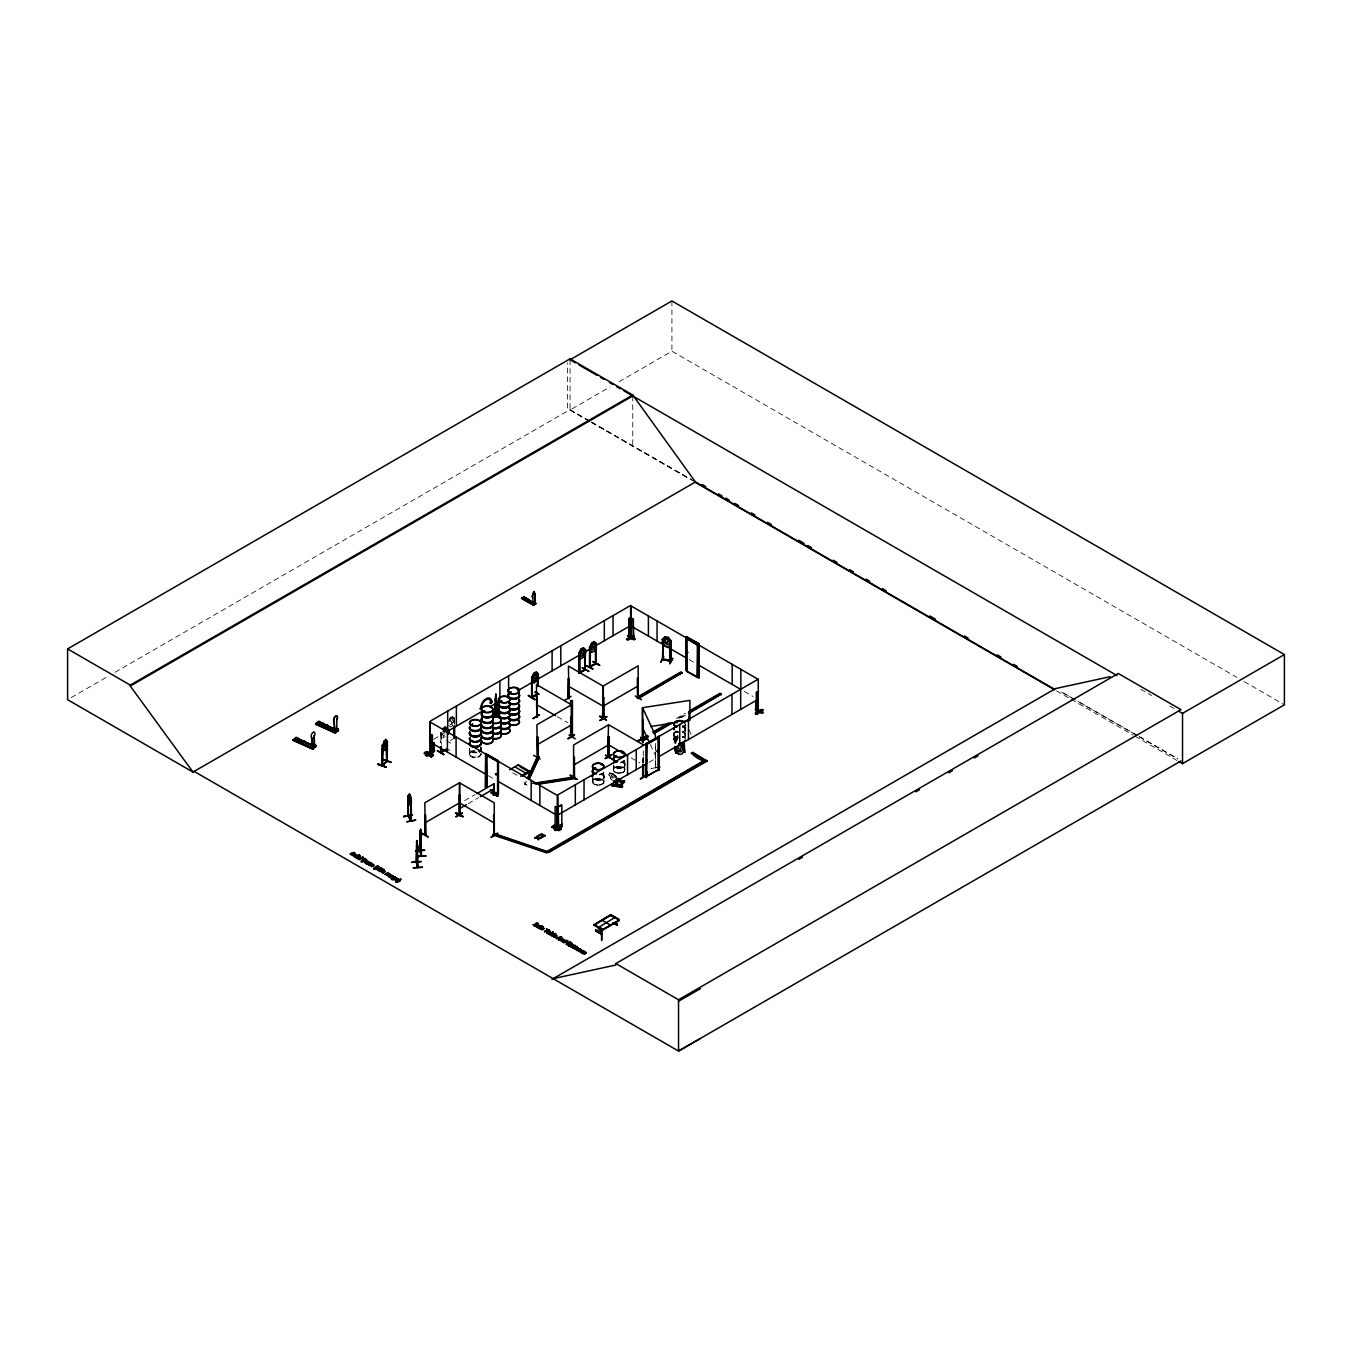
<?xml version="1.0" encoding="UTF-8"?>
<svg xmlns="http://www.w3.org/2000/svg" width="1352" height="1352" viewBox="0 0 1352 1352"><rect width="100%" height="100%" fill="white"/><g stroke="black" fill="none" stroke-linecap="round" stroke-linejoin="round"><path stroke-width="0.75" stroke-dasharray="5 3.75" d="M685.329 731.77L685.329 729.455L685.329 734.068M445.247 736.57L443.017 737.871L444.521 733.359M469.381 754.044L471.121 751.611L475.262 750.613A5.729 3.295 0 0 0 469.533 753.841A5.729 3.295 0 0 0 475.262 757.154A5.729 3.295 0 0 0 480.974 753.841L480.991 754.163M481.143 754.095C479.774 758.776 470.75 758.793 469.381 754.095M603.752 778.025L604.057 776.876M624.793 768.849C625.604 774.78 612.642 774.78 613.436 768.849M673.82 734.204L674.006 733.359L674.006 735.725M673.904 738.648L675.442 742.011M685.16 730.181L685.16 727.798M685.16 735.725L685.16 733.342M675.814 738.716L675.662 744.242M449.354 721.36L450.402 717.625L452.582 716.256L454.745 718.182M674.952 743.279L674.665 739.493L677.453 735.572L676.49 742.265M524.779 784.092C529.071 785.884 521.23 784.109 526.486 780.442M524.779 784.735L526.486 781.067M614.67 778.025L609.786 773.851L613.014 778.177M616.309 777.67L612.405 773.53L616.664 777.163M448.222 721.985L450.317 717.49L452.548 725.737L454.593 721.343M674.766 739.544L677.504 735.657M673.904 738.631L678.079 736.215A5.746 3.312 0 0 0 675.51 741.673M685.244 724.909L682.507 726.97M618.32 780.324L613.301 773.631L609.549 772.922M612.912 774.561L609.668 772.972L608.738 774.679L610.834 778.87L613.808 781.304M616.106 776.2L613.25 773.699M614.062 768.004L619.115 766.314L624.185 768.004M623.238 772.212L624.168 771.519M451.822 717.185L450.419 720.734L451.112 722.965L452.548 720.886L451.754 717.152M453.748 722.458L454.34 718.098L454.559 724.25M440.684 742.67L441.276 732.277M452.548 725.754L450.351 726.953L448.289 725.111M444.892 734.795L443.49 735.623L442.053 734.558L442.053 732.159M450.317 740.541L453.68 738.581M642.724 762.477L642.944 756.528L642.944 762.342M643.315 757.002L643.552 762.68M71.25 697.581L107.771 676.507M115.072 672.282L570.054 409.605L589.759 420.979M570.054 359.767L570.054 410.028L610.073 386.909M619.165 381.67L671.927 351.199L1236.86 677.369M433.738 739.223L444.2 733.19M464.649 800.671L475.093 794.638M468.13 803.679L478.574 797.646M676.338 718.52L685.447 713.264M678.163 718.098L685.447 713.89M679.431 718.199L686.715 713.991M681.256 717.777L686.715 714.633M648.943 762.376L656.193 758.185M655.399 743.397L655.348 767.716L655.483 747.064L655.771 766.821M660.046 766.652L651.123 768.409L660.165 767.26M660.063 767.023L651.157 768.426M682.507 736.553L684.636 737.803M453.748 718.436L452.514 716.205L453.596 721.258L450.774 724.807L449.354 723.742M440.684 732.615L440.853 735.944L443.084 737.905M440.853 732.75L440.921 742.789M446.346 740.71L451.281 743.532M445.67 747.977L450.605 750.799M589.692 421.351L567.434 408.574L567.434 362.894M591.517 422.382L693.61 480.94M1137.64 735.623L1077.476 701.113L1137.37 735.775M1139.466 736.671L1177.744 758.624M1244.178 681.594L1284.4 704.814M1140.733 689.25L1151.634 695.553M1169.801 706.031L1175.26 709.175M1139.195 736.823L1177.355 758.861M591.551 422.01L693.644 480.957M570.054 410.028L589.759 421.401M591.551 422.432L689.368 478.912M1056.487 690.872L1069.28 698.24M1071.105 699.305L1133.213 735.15M1135.038 736.215L1177.051 760.466M689.267 659.658L694.624 662.75M744.327 691.447L753.03 696.466M535.324 691.852L541.493 695.452M535.054 692.004L541.594 695.773M631.13 757.864L639.834 762.883M557.362 716.712L567.806 722.728M512.746 772.786L519.067 776.42M488.275 775.693L495.423 779.817M612.202 773.716L616.512 777.485M611.341 777.941L608.789 774.611L610.901 778.837M689.199 729.894L691.244 734.761M650.312 744.479L655.399 755.464M526.519 784.363L526.976 785.377M624.692 763.542L624.844 769.846A5.763 3.329 0 0 1 616.242 772.736A5.763 3.329 0 0 1 616.242 766.973A5.763 3.329 0 0 1 624.877 769.846M603.752 775.642L604.057 776.775M469.364 749.109L469.685 750.242M675.831 738.615L676.101 742.383M685.329 724.08L685.329 728.525M685.329 734.998L685.329 739.341M675.51 730.874A5.746 3.312 0 0 0 678.096 731.736A5.763 3.329 0 0 0 673.82 734.998L673.837 739.645M671.927 300.955L671.927 351.199M643.315 750.816L643.315 762.883M632.753 395.967L632.753 446.211M624.877 761.97L624.861 764.269M613.369 766.652L613.385 769.846M613.352 765.198L613.352 769.829M603.938 774.054L603.922 776.369M603.938 777.299L603.905 781.946A5.763 3.329 0 0 1 595.303 784.836C583.472 770.217 620.889 784.447 595.269 784.853A5.763 3.329 0 0 1 595.303 779.073A5.763 3.329 0 0 1 603.938 781.946M592.413 777.299L592.446 781.946M469.499 749.515L469.516 754.163M454.34 718.098L454.34 724.114M454.069 718.351L453.985 722.593M441.276 734.288L441.512 744.462M480.822 753.317A5.763 3.329 0 0 1 476.259 757.441A5.763 3.329 0 0 1 469.516 754.467A5.763 3.329 0 0 1 475.262 750.85M476.749 752.726A5.763 3.329 0 0 1 469.702 748.653A5.746 3.312 0 0 0 469.702 749.447M476.766 752.456A5.83 3.363 0 0 1 469.617 748.315M476.766 752.168A5.83 3.363 0 0 1 470.192 750.597M469.617 749.785A5.83 3.363 0 0 1 469.414 748.907M475.262 751.898A5.746 3.312 0 0 1 470.276 750.242M682.456 732.125A5.763 3.329 0 0 1 682.456 737.888M678.096 738.209A5.763 3.329 0 0 1 673.82 734.998M682.49 737.601A5.83 3.363 0 0 0 682.49 731.77A5.83 3.363 0 0 0 682.49 725.939M678.062 737.938A5.83 3.363 0 0 1 673.735 734.677A5.83 3.363 0 0 1 678.062 731.432M675.51 742.011A5.746 3.312 0 0 1 678.096 736.451M682.456 736.789A5.746 3.312 0 0 1 684.551 738.006M682.456 736.468A5.746 3.312 0 0 1 684.551 737.668M682.456 731.195A5.763 3.329 0 0 1 682.456 736.958M678.096 737.279A5.763 3.329 0 0 1 673.82 734.068L673.82 731.77L673.837 734.068A5.763 3.329 0 0 1 678.096 730.857M682.49 731.483A5.83 3.363 0 0 1 682.49 737.313M678.062 737.651A5.83 3.363 0 0 1 673.735 734.389A5.83 3.363 0 0 1 678.062 731.145M682.456 725.652A5.746 3.312 0 0 1 682.456 731.398M682.456 726.582A5.763 3.329 0 0 1 682.456 732.345M678.096 732.666A5.763 3.329 0 0 1 675.51 731.804M682.49 726.21A5.83 3.363 0 0 1 682.49 732.057M678.062 732.395A5.83 3.363 0 0 1 675.442 731.517M678.062 732.108A5.83 3.363 0 0 1 675.442 731.229M685.143 724.74A5.763 3.329 0 0 1 682.456 726.751M685.109 725.196A5.729 3.312 0 0 1 682.439 727.207M622.005 762.325A5.763 3.329 0 0 1 622.63 767.835A5.763 3.329 0 0 1 613.554 766.06M613.47 765.756A5.83 3.363 0 0 0 622.664 767.564A5.83 3.363 0 0 0 622.038 761.97A5.83 3.363 0 0 0 624.168 760.737M622.038 761.683A5.83 3.363 0 0 1 622.664 767.277A5.83 3.363 0 0 1 613.47 765.469M622.005 761.396A5.763 3.329 0 0 1 623.188 766.635A5.763 3.329 0 0 1 614.129 765.942M624.675 760.517A5.763 3.329 0 0 1 620.602 762.866M624.1 760.399A5.763 3.329 0 0 1 622.005 761.615M624.759 760.213A5.83 3.363 0 0 1 620.636 762.596M595.303 778.752A5.729 3.312 0 0 1 603.888 781.321A5.729 3.312 0 0 1 596.215 784.735A5.729 3.312 0 0 1 594.12 779.276A5.83 3.363 0 0 0 602.806 779.022A5.83 3.363 0 0 0 601.099 774.054M599.663 774.088A5.763 3.329 0 0 1 602.738 779.327A5.763 3.329 0 0 1 593.19 778.955M601.099 773.767A5.83 3.363 0 0 1 602.806 778.735A5.83 3.363 0 0 1 594.052 779.073M603.736 772.617A5.763 3.329 0 0 1 598.175 775.068M601.048 773.479A5.763 3.329 0 0 1 603.161 778.025A5.763 3.329 0 0 1 595.303 779.242M603.82 772.009A5.83 3.363 0 0 1 598.175 774.51M603.82 772.296A5.83 3.363 0 0 1 598.175 774.797M677.673 739.054L674.902 742.958L677.724 739.155M1075.651 700.066L1061.066 691.7L1075.584 700.099M616.225 772.55A5.763 3.329 0 0 0 624.877 769.66A5.763 3.329 0 0 0 616.225 766.77A5.763 3.329 0 0 0 616.225 772.55"/><path stroke-width="1.5" d="M416.23 862.322L416.72 842.043L416.382 862.728M416.771 861.968L417.548 866.75M417.176 841.721L417.413 847.653L417.024 840.623L417.852 867.46L417.92 866.615M421.418 855.613L420.32 850.188M392.384 878.513C393.432 875.809 398.874 879.172 394.7 876.856C390.018 876.671 395.308 880.913 392.452 878.242M302.578 742.704L302.341 741.352L303.338 742.586M326.305 726.075L324.902 725.449M314.002 745.138L313.191 745.425L314.543 745.391L314.222 735.623L314.34 745.881L313.309 744.732M337.07 729.117L334.671 730.959L334.13 721.495A3.076 1.538 -65.8 0 1 334.13 717.946A3.076 1.538 -65.8 0 1 336.8 715.968A3.076 1.538 -65.8 0 1 336.8 719.517L336.851 729.793M533.888 602.519L534.75 603.093L534.784 596.283A2.045 1.183 -60 0 0 534.581 593.866L533.939 591.5L533.127 594.711A2.045 1.183 -60 0 0 532.823 597.516L533.127 603.803L534.8 602.975L534.868 596.333A2.045 1.183 -60 0 0 534.479 593.815L534.462 591.804M356.134 855.495L353.632 855.985L356.708 855.106M537.623 694.472L531.877 697.835L532.249 677.217M537.91 674.175L537.69 686.393M585.027 649.974L584.791 670.271L585.416 649.771L584.588 649.991L584.858 670.22L585.568 649.737L583.303 647.777L584.402 650.43M357.688 858.605C359.091 861.156 357.148 854.87 361.373 858.013L362.928 857.202L361.373 858.013M562.55 941.364C564.359 944.947 561.452 938.93 566.049 941.11M420.861 830.365L420.861 835.722M374.284 869.437L374.707 868.254A4.107 2.366 0 0 1 375.569 867.545L376.802 867.038A4.343 2.501 0 0 1 378.07 866.835C379.253 863.117 370.701 871.127 374.707 867.832A4.107 2.366 0 0 1 375.569 867.122L378.83 866.801M395.95 881.943L399.617 881.436L400.513 878.884L399.617 881.014L395.967 881.927L400.445 879.324M497.57 794.215L497.57 761.379L486.517 754.991L486.602 787.878L485.52 787.591L485.672 753.503L498.432 760.872L498.432 794.706L490.218 789.889M420.725 829.367L421.334 837.48M313.123 748.214L311.112 746.27L310.892 747.74L314.239 745.172M335.566 729.117L336.462 729.438L335.735 728.694M336.023 728.829L336.445 729.083M417.869 867.392L416.636 862.238M419.864 850.966L421.131 856.137L420.996 830.939M314.408 745.831L313.63 744.952M409.402 797.443L409.656 795.297M387.297 761.21L381.957 764.809L382.819 764.657M386.976 745.087L386.79 761.717L385.624 739.375L386.858 741.623M444.25 732.159L445.281 727.055L447.444 728.981L447.428 752.101M386.993 875.065L389.596 875.606L387.094 875.234M546.749 932.914C547.915 931.089 550.687 933.032 547.408 932.694M575.09 948.749C573.197 950.067 580.025 948.479 577.034 947.634M398.688 879.679C397.099 876.823 391.641 879.392 398.671 879.527C393.584 878.242 397.488 882.569 396.068 879.037M540.225 928.892C541.679 925.63 546.529 930.497 541.29 927.979C540.208 930.446 543.724 929.145 540.851 929.044M553.221 936.159C559.576 934.621 552.698 936.125 555.114 936.767C551.886 938.254 555.013 932.086 556.855 936.091M582.712 952.771C582.12 955.07 590.283 951.453 582.83 952.991M443.135 731.533L444.521 728.001L445.247 731.702M407.966 815.915L411.008 820.951C412.698 796.007 407.442 790.988 410.416 795.956L410.433 805.471L408.389 798.931M408 795.872L408.304 816.49L408.355 795.72L409.386 794.199L409.284 803.781M410.923 820.934L411.177 800.08M535.493 672.958L534.091 676.49L534.784 678.721L536.22 676.659L535.426 672.924M581.918 649.163L581.208 653.675L582.627 654.098C583.658 653.185 583.844 647.861 581.833 649.112M592.7 642.927L592.007 647.456L593.41 647.878C594.441 646.949 594.643 641.642 592.632 642.893M378.205 764.133L385.928 767.057L378.222 763.812M472.98 725.078L471.341 724.959L472.44 724.317M471.933 725.111L472.203 724.216M471.983 725.196L472.355 724.266M483.864 711.304L483.83 710.713M484.743 711.118L483.56 711.541M491.063 707.637L490.185 707.35M492.855 721.917L492.956 722.323M486.483 758.54L486.517 757.204M501.457 700.911L500.291 701.434L501.998 701.232M486.635 770.758L486.483 771.806M486.635 784.194L486.635 782.96M507.845 697.784L507.693 697.581M516.768 688.996L517.529 689.047M594.356 768.663L595.708 767.987M595.657 768.494L594.846 768.139M601.082 764.759L601.995 764.826M616.698 756.681L615.785 756.596M616.208 756.63L616.647 755.886L615.464 756.157M622.968 752.506L622.14 752.81M593.849 925.072L610.648 914.696L619.098 919.512L619.182 920.458L602.4 929.855L593.883 924.65M601.995 929.145L601.674 940.536L601.353 929.145M647.033 746.507L647.084 747.538L647.219 746.524M647.033 760.973L647.101 759.723L647.169 760.956M647.084 772.026L647.219 772.702M647.033 773.209L647.084 772.262M675.628 726.108L677.386 726.244M677.065 725.787L675.73 726.159M697.987 647.861L698.021 646.526L698.021 647.76M683.284 722.12L682.642 722.12M698.021 660.046L698.021 661.28M698.054 660.131L698.021 661.043M697.869 673.043L697.987 673.583M351.993 852.706L352.602 854.751L350.016 853.67L352.923 854.684L352.652 852.858M368.335 862.339C369.045 858.25 354.41 866.193 364.922 858.52C369.113 860.075 363.198 861.832 366.645 859.821M534.513 602.181C534.564 605.105 533.094 602.13 535.713 602.857L535.155 604.26L523.325 597.466L535.595 604.023M365.31 862.627L366.324 861.325L368.369 862.187M385.252 871.499C380.081 873.274 388.582 869.573 381.923 871.195C383.816 875.809 380.858 869.911 385.202 871.668M398.688 879.256L397.86 880.49L396.068 879.459M543.927 928.199L543.082 929.432L541.29 927.979M556.855 935.668L556.027 936.902L554.236 935.854M313.613 745.273L314.746 744.8M497.046 704.105L496.404 705.558L495.288 698.832L496.404 705.558L496.032 695.317M373.743 869.116L376.802 866.632A4.343 2.501 0 0 1 378.07 866.412L378.813 866.395M395.95 881.521L398.891 881.369L401.037 879.189M533.972 673.262L533.009 679.515L534.446 680.58L535.865 679.752L537.285 677.031L536.186 671.978L534.006 673.33L531.86 677.741L532.434 697.497M534.953 604.006L534.344 602.755M417.126 840.606L416.315 842.161M417.548 851.963L417.041 850.121M421.03 840.606L420.624 838.764M437.406 750.867L443.693 754.838M421.57 833.255L428.094 837.074M533.584 755.329L540.158 759.063M570.29 775.22L576.915 779.327L570.341 775.152M576.848 779.293L570.341 775.575M528.378 695.841L534.97 699.643L528.395 695.519M534.919 699.609L528.446 695.452M353.024 855.715L354.697 854.599L356.607 855.157M580.109 949.172C584.554 950.439 575.361 953.363 581.597 949.78M642.639 739.426L643.248 740.659L643.197 730.215M642.639 740.169L642.656 707.907L655.399 735.37L655.399 739.375M643.079 739.95L642.656 720.126M536.609 926.627L538.586 926.695L537.251 925.833L536 926.712L537.505 927.32L536.186 925.799L539.211 925.866L537.927 925.055L539.009 926.458M617.306 923.974L614.366 922.875L617.137 925.241L617.391 924.312M385.709 739.409L382.312 745.594L382.244 765.671L387.247 761.26L387.399 741.116M417.751 848.853L417.041 840.724M386.503 744.31L384.306 748.146L383.191 747.233L383.917 740.896M496.471 710.493L495.947 694.201L495.153 712.335M657.562 749.938L657.157 751.256M657.832 751.475C657.444 753.554 659.218 750.647 657.072 751.306M631.029 637.823L628.545 638.972L630.826 636.91M758.709 710.746L756.258 712.572M758.675 711.524C753.03 715.343 762.325 708.059 756.512 712.048M562.55 941.786C565.052 937.629 571.93 943.341 564.004 942.226M640.916 737.347L643.315 742.501M527.331 778.617L537.521 756.647L539.262 756.917L529.071 779.512M528.176 777.4L537.521 757.272L537.471 736.688L537.69 756.985L537.69 736.806M529.071 778.87L539.262 756.917M622.478 786.999L621.328 785.58L622.478 785.765L622.292 787.405L611.949 785.799L612.135 784.16L620.433 785.444L622.478 781.017L616.394 780.07M611.949 785.799L612.135 784.16M615.785 780.138L616.309 779.022M614.399 781.76L620.078 786.611L614.771 781.253M618.084 778.363L622.19 782.318L617.864 778.549M612.135 785.394L620.433 786.678L622.478 781.017M621.328 785.58L624.472 780.881L618.523 779.969M621.328 786.813L623.407 781.118M622.292 787.405L622.478 785.765M623.407 782.352L624.472 780.881M410.416 800.485L409.402 798.846M553.154 934.249C553.627 930.48 551.464 937.342 549.571 934.469M293.029 740.203L312.768 749.076L292.962 740.237L296.02 737.415C302.645 738.243 289.582 743.448 298.031 738.31M313.444 748.4L293.181 739.51L311.518 747.859M295.632 738.26L296.02 737.415M337.324 728.694L333.471 731.618C332.727 728.542 337.104 731.28 335.313 732.987L315.54 724.114L318.599 721.292C325.207 722.137 312.16 727.325 320.593 722.188M336.09 729.421L336.09 728.373L338.304 729.1L338.084 730.874L317.805 722.424L338.152 730.84L318.227 722.12M312.701 749.109L313.123 747.166M337.594 731.263L317.99 722.137M537.859 927.117L539.837 925.883L537.893 925.038M550.585 932.086L548.405 933.945L546.749 932.255L549.96 932.069L548.675 931.258L549.875 932.576L547.425 932.964L549.318 932.491M301.699 742.028L303.118 741.572M324.345 726.227L325.916 726.463L325.916 725.314M496.759 702.415L495.947 694.32L495.457 712.301M534.074 673.364L531.657 677.555L532.519 677.115M589.945 667.33L589.793 647.236L591.889 642.825L594.17 641.575M589.573 647.101L591.956 642.859L590.925 649.061L592.362 650.126L595.201 646.594L594.103 641.541L596.35 643.518L596.198 663.731L589.506 667.246L589.573 647.101L590.435 646.678L589.894 667.313M372.882 865.787C372.696 864.452 367.659 865.618 373.389 864.925C368.386 868.356 376.752 865.297 372.56 864.131M372.476 864.722L371.175 863.455L372.544 864.384M459.139 814.715C460.593 812.603 458.717 816.135 459.748 815.594L459.663 782.69L424.849 802.784L425.221 835.232M536.913 716.628L537.15 716.476M537.065 697.091L536.778 717.354L536.474 684.551L571.288 704.645L571.271 737.533L571.761 736.248M493.767 834.133L493.108 834.978L546.411 852.74L705.693 759.773L547.307 851.219L546.411 852.74M494.342 835.198L493.345 834.978L494.342 835.198L494.257 802.868L459.443 782.774L459.443 815.476M568.127 698.477L568.415 678.282L568.229 698.578M602.434 717.608L603.077 718.656L603.229 686.174L568.415 666.08L569.006 698.731L569.006 678.62M603.229 698.392L602.4 718.351L602.333 717.506M608.501 756.292L609.177 756.866M608.417 757.002L608.738 736.772L609.33 757.188M584.402 652.83L581.563 656.362L580.126 655.298L581.208 649.146L583.388 647.811M660.858 661.973L663.832 656.565M365.26 860.835L362.471 861.089M441.343 751.813L444.943 749.971M441.293 751.594C441.445 754.5 439.366 750.073 444.707 749.836M424.883 835.046L425.728 834.116M494.207 794.773L493.345 794.925L494.24 794.418M493.362 794.959L494.325 794.351M571.93 736.451L571.693 704.713L536.879 724.807L537.538 756.748M574.448 776.437L574.228 776.437M523.748 597.229L525.117 597.635M535.105 604.276L523.494 597.178M671.031 644.346L668.209 647.017L665.235 646.459L662.311 642.724L662.345 639.479L663.359 639.496L663.122 659.81L663.376 658.813M662.311 642.724L665.302 646.324M668.226 637.4L665.235 636.893L663.832 642.234L667.685 644.87L669.578 643.332L668.226 637.4L671.167 641.152L671.065 661.297L671.15 640.983L670.186 640.78L670.169 661.077M670.254 641L670.169 661.111M660.976 662.058L663.376 656.886M662.531 658.931L671.234 660.367L662.683 659.404M669.747 663.714L672.654 658.238L669.747 663.291M536.71 925.005C531.285 927.692 534.885 922.351 538.366 924.244M584.52 669.392L584.909 669.46M596.266 663.612L595.708 663.24M368.335 861.934L367.778 862.863M499.361 712.977L494.494 716.966L492.855 716.273L494.494 712.031L496.573 710.831L499.277 710.51L499.277 712.977L496.522 717.033L499.361 712.977L499.361 710.425L496.573 709.597M382.041 765.469L387.28 760.601M411.43 803.865L410.416 805.353M496.387 773.513L495.981 774.865L495.44 773.885M496.201 774.223L496.421 774.561M687.391 652.746L687.357 651.698M687.847 652.408L686.782 652.188L686.968 650.599M684.095 742.721L682.27 745.324L684.197 742.738M528.024 600.542L527.348 599.849M483.272 711.135L484.151 710.763M483.982 711.372L484.945 711.321M511.124 692.782L510.515 692.325M594.255 768.274L595.117 767.801M593.883 924.937L610.648 914.966L618.946 919.394M594.103 925.157L602.4 930.142L619.182 920.171L602.806 929.72M595.691 930.413L601.64 934.198L595.64 931.055L595.826 930.058M617.137 925.224L612.76 922.689M296.206 737.82L315.962 746.659L315.726 745.222L313.512 744.479L311.112 747.318M315.574 724.131L335.33 732.953M338.524 730.536L335.702 732.683L315.76 723.658L318.599 721.562L338.49 730.604M315.388 747.098L295.682 738.209M628.545 638.972L630.826 637.654L634.274 639.564L635.406 638.904L631.992 637.045M430.24 754.433L430.257 721.14L630.607 605.459L630.759 638.093L631.536 637.468L628.798 638.803M758.726 710.966L756.393 712.538M643.214 739.206L642.301 739.341M643.248 739.933L641.727 738.513L647.185 735.353M366.51 860.109L364.989 859.01L363.975 860.024M357.773 858.267L361.204 857.76M657.376 751.222L657.765 752.32M382.008 765.452L382.785 745.222M595.657 930.48L600.288 929.838L601.065 933.455M601.116 928.418L600.17 930.058L601.302 928.739M559.255 940.198C567.603 933.083 551.464 939.674 558.106 938.423L559.255 940.198L561.536 937.122M410.923 802.311L410.248 803.105L408.895 799.015L409.402 794.317L408.389 795.787L408.304 816.49M556.365 938.119L559.677 938.879L561.536 937.544M559.677 938.879L560.979 936.801M558.765 939.927L559.424 939.184M578.25 948.952L577.034 948.056M433.924 742.84L433.806 751.002M606.355 720.092L599.882 715.935M557.666 827.221L562.229 824.162L557.666 826.478M557.7 827.508L562.229 824.162M575.192 948.918L577.693 949.29L575.766 949.07M424.291 753.233L431.271 756.714L424.291 753.233C426.1 748.839 437.592 755.362 431.068 756.883M558.714 830.55L560.979 828.844L558.714 830.567L551.937 826.934L558.917 830.415M539.769 925.596L537.217 927.489M578.943 948.867L576.611 949.493M493.108 834.978L494.004 834.083L548.574 852.571L706.961 761.125L692.647 752.236C689.452 757.357 722.171 769.001 691.379 752.963M352.078 852.994C358.5 854.278 351.959 850.492 352.804 853.94C346.906 855.731 354.9 853.501 356.691 855.343M326.102 726.362L324.48 726.142M498.922 712.352L494.291 715.022L495.356 712.774L498.854 712.301M368.234 862.103C359.97 859.399 369.789 868.085 364.127 860.125M662.311 639.53L665.268 636.843L662.395 639.58M441.512 752.523L440.617 752.709L446.616 749.515M425.221 834.505L425.66 834.184M425.626 834.944L425.441 814.664L425.66 834.961M603.888 717.963L603.347 698.139M682.236 672.637L638.719 697.767L637.451 697.024L680.969 671.91L682.236 672.637L638.719 698.392L637.265 697.632L638.228 698.156L638.161 665.843L603.347 685.937L603.195 718.419M573.603 777.282L573.586 745.037L608.383 724.942M607.961 757.238L609.177 756.647M608.586 757.441L607.741 757.627L608.501 724.689L643.315 744.8M384.002 750.478L385.709 748.974C389.528 735.37 385.793 756.055 382.227 748.755M383.562 759.435L391.32 762.376L383.343 759.57M590.351 666.316L589.945 666.604M589.573 667.127L590.351 667.06M618.168 780.341L617.458 782.115L613.757 781.27M622.342 781.997L617.712 778.87M432.082 755.481L429.767 754.129L430.646 752.777M557.7 826.782L557.734 827.745L561.807 825.142L561.807 805.048L557.903 807.043L561.57 804.913M363.975 859.602L365.8 859.5M553.019 933.995C546.225 936.547 556.365 931.545 549.571 934.063M462.452 816.676L455.641 813.076L463.212 816.794M352.72 853.146L354.68 853.687M367.457 862.137L366.088 861.342M383.309 871.381L384.576 872.108L382.954 871.516M397.86 880.49L398.13 879.679M397.758 880.067C398.806 878.039 394.581 879.104 397.995 879.375M543.082 929.432C542.794 926.796 541.949 927.557 542.997 928.993M556.027 936.902C555.689 934.249 554.928 935.026 555.925 936.463M585.433 953.076L584.064 952.281M510.177 692.461L511.107 692.173M677.251 726.278L675.814 726.278M682.523 722.255L683.402 722.255M594.103 924.7L602.806 929.162M299.367 738.919C295.378 740.473 295.26 745.256 301.361 739.814M321.928 722.796C315.844 728.559 322.029 720.43 323.939 723.962M323.939 723.692L321.1 725.804M303.135 740.609C297.051 746.372 303.22 738.243 305.146 741.775M327.708 725.399C319.275 730.519 332.322 725.331 325.714 724.503L322.875 726.599M305.146 741.504L302.307 743.617M311.112 746.27L312.904 747.318M313.512 744.479L313.698 747.572L314.577 746.912M336.09 728.373L336.276 731.449M315.726 745.222L315.506 746.439M338.304 729.1L335.685 732.091L335.685 731.043M355.965 855.326C350.574 855.005 359.885 855.377 353.024 855.478M389.596 875.183C384.306 875.217 393.128 875.336 388.937 873.967M390.018 875.352C389.275 869.894 382.143 877.245 387.669 872.648M382.498 765.131L382.802 744.952L382.041 745.425M758.303 711.743L758.252 679.16L557.903 794.824L558.63 827.069L557.903 826.41M365.75 861.545C365.006 864.435 368.014 863.252 370.195 863.522M554.236 935.449C553.948 937.24 555.858 938.406 553.205 936.142M583.726 952.89L584.825 954.242M551.937 826.951C554.979 822.675 555.199 829.114 560.421 829.537M537.792 674.361L537.471 686.258M590.435 646.966L590.165 666.874M392.35 877.059C393.533 875.099 384.053 877.499 393.432 875.978C389.342 879.983 394.361 875.167 391.657 876.13M562.618 940.434C563.801 938.474 554.32 940.874 563.7 939.353C559.204 943.899 566.437 936.649 559.542 939.944M509.586 769.795L518.374 764.725L529.443 771.113L529.443 772.262L522.396 776.318M520.638 776.183L529.443 771.113M408.608 816.422L407.966 815.188L408.372 815.949M410.687 820.512L408.608 815.898M433.772 750.985L433.772 751.712M432.184 735.403L430.02 734.17L432.184 735.403L432.184 755.514L430.02 754.264M633.412 639.614L633.378 619.233L631.232 617.999L633.158 619.368L633.632 639.479L631.232 638.093M432.184 755.514L429.987 753.993L426.691 755.988L425.373 755.227L430.139 752.32M425.474 755.227L430.257 752.337M426.522 755.514L433.062 751.712L426.691 755.988M629.643 637.265L626.348 639.192L627.683 639.952C633.226 639.293 633.801 633.851 634.054 636.099M630.793 637.417L633.632 638.955M557.261 807.634L557.176 827.711M758.252 691.599L758.151 711.659M557.328 827.813L554.861 825.616L556.956 826.9M554.861 825.616L554.861 826.342M557.48 807.499L555.114 806.4L555.114 826.495L557.43 827.542M554.438 829.317L560.979 825.599L554.438 829.739L555.757 830.5C570.595 822.388 555.621 826.241 554.607 829.722M756.309 709.58L756.275 710.645L756.089 701.975M761.801 709.428L763.12 710.611L756.647 714.346C750.58 711.777 774.307 705.389 755.582 713.687M755.43 713.281L761.97 709.547L755.43 713.704M573.045 946.603C572.099 951.504 582.543 942.648 573.62 948.496M446.295 732.074L445.264 727.19L443.118 728.407M445.247 727.173L447.275 729.032M532.958 718.673L539.482 714.853M564.899 700.201L571.102 696.314M536.609 716.121L537.15 717.202M571.119 737.127L570.696 716.526L571.034 737.398M602.637 698.054L603.922 697.801M637.35 678.265L637.502 698.528L637.924 697.277M459.308 795.382L459.443 794.993M635.187 695.959L641.49 699.812M568.955 734.964L575.259 738.817M603.989 717.337L603.195 717.692M567.992 738.547L574.482 734.744M568.043 738.885L574.532 734.812M606.761 716.83L599.933 720.481L606.794 716.898M493.362 794.604L494.021 784.532L494.088 794.537M606.44 720.092L599.511 716.543M491.249 792.509L497.84 796.26L491.266 792.525M456.925 812.941L463.128 816.49M455.928 816.912L462.452 813.093M460.102 814.935L459.308 815.476L459.207 795.128M574.397 757.035L574.532 778.634L539.38 784.075M608.383 737.144L608.028 757.712L607.808 737.482L608.738 736.772M609.093 757.34L609.33 737.11M605.645 755.193L611.848 758.726M605.223 758.692L611.746 754.872M493.362 834.421L494.088 835.35L493.649 814.749L494.021 835.316M491.3 837.327L497.806 833.609M491.029 837.158L497.502 833.035M643.298 776.42L643.383 776.42M643.552 764.624L643.383 777.147L643.315 764.759M646.763 774.78L640.307 778.617M628.748 618.743L630.843 617.796L628.748 618.743L628.764 639.107M628.731 635.17L627.615 635.862L634.274 639.564M630.607 637.045L628.764 638.364M431.474 752.743L433.924 751.323M431.71 752.861L434.161 751.442L434.161 742.975M756.393 692.444L758.489 691.497L756.393 692.444L756.512 712.774M756.393 708.904L755.548 709.344M558.258 826.866L562.229 824.889M762.055 713.062L763.035 712.572L757.965 709.817M758.472 711.338L761.92 713.248L763.052 712.588M695.435 481.988L192.981 772.077L67.6 699.694L67.6 648.926L570.054 358.838L632.753 395.021L695.435 481.988L1054.425 689.25M570.054 358.838L570.054 359.767L671.927 300.955L1284.4 654.554L1284.4 704.814L1182.527 763.626L1178.876 761.514M67.6 648.926L130.299 685.109L632.753 395.021M700.471 1038.471L678.535 1051.045L194.164 771.4L192.981 772.077L130.299 686.055L632.753 395.967M523.917 596.756L521.754 598.192L533.702 605.121L535.882 603.837L524.086 597.026M525.117 597.449L522.937 598.716M524.931 600.034L527.111 598.598L525.911 597.922L523.748 599.173M525.996 600.474L528.176 599.223L529.376 599.916L527.195 601.167M533.702 604.023L532.333 603.431L533.702 604.716L535.527 603.668L534.344 602.265M533.026 603.752L534.953 602.536M537.471 674.209L538.282 686.055M386.892 761.632L386.875 741.352M382.346 765.621L382.498 745.02M595.962 662.784L595.539 664.018L595.37 643.755L596.35 643.518M481.768 711.49L447.681 731.178L447.681 711.084M490.827 706.268L499.902 701.029M517.664 690.771L578.943 655.382M584.385 652.239L589.827 649.112M595.269 645.969L630.607 625.553M534.04 682.861L531.792 680.901L533.972 682.828L536.22 681.526L538.434 677.149M579.062 656.649L581.174 658.644L583.354 657.309L585.484 652.881L585.484 649.704M493.058 711.236L496.86 709.293L493.294 711.355M493.058 711.913L496.86 709.986L493.294 712.048M538.231 693.559L535.324 691.886M582.087 667.888L588.982 671.454L582.458 667.685M592.886 661.652L599.781 665.218L593.241 661.449M532.553 696.871L531.573 696.922L537.386 693.813M537.623 693.948L531.59 697.683L531.657 677.555M578.791 672.62L585.129 669.747M579.112 672.806L584.74 669.73M585.399 669.882L579.332 673.093L579.602 652.965L578.791 673.431M592.886 669.189L585.991 665.623L592.869 668.784M686.36 636.471L686.529 671.2L697.311 677.504L697.987 644.498L686.934 638.11L687.002 670.998L686.072 670.457L686.072 636.64L699.119 643.839L698.832 677.825L698.68 644.093L686.241 636.927M686.072 636.64L699.119 643.839M603.347 706.031L638.161 685.937M536.879 744.918L571.693 724.807M355.187 856.881L359.209 855.055L355.61 857.557M355.187 857.303L359.209 855.055M356.269 857.506L360.207 855.765L356.691 858.182M356.269 857.928L360.207 855.765M639.259 696.618L680.969 672.535L682.236 673.262M359.531 858.655C361.998 854.903 356.607 860.21 359.159 858.875M361.018 858.216L358.314 858.554L361.018 857.793M362.928 857.202L358.888 859.027M359.328 859.703L362.928 857.607M485.52 787.591L485.841 753.791M424.849 822.895L459.663 802.784M476.833 793.624L494.24 783.585L494.24 794.739M361.474 860.937L364.922 858.52M362.319 860.548C367 861.579 360.545 860.548 363.603 859.821L364.381 861.41L361.474 860.514M459.427 808.699L466.389 804.677M480.315 796.649L494.24 788.605M369.316 862.052L367.169 864.215M366.73 863.962L369.755 862.306M369.755 862.728L370.228 863.539M369.907 865.381L371.715 864.317L368.437 864.536L371.462 863.303L371.901 864.57L369.907 865.804M368.437 864.959L371.462 863.303M371.377 866.649L373.997 865.077L372.476 864.317M377.985 868.356C383.562 867.071 370.701 871.229 378.306 867.24M375.721 869.167L378.746 867.494M379.185 868.288L378.357 868.136M380.875 867.714C378.56 870.705 384.695 865.246 377.867 870.401C376.143 869.201 381.737 866.97 381.213 869.758C384.813 868.423 374.183 872.192 380.858 869.133M377.445 870.147L381.382 868.001M381.146 868.88L383.461 869.488L381.467 869.133M378.56 870.806L381.213 869.758M380.03 871.229L384.069 869.404M380.03 871.651L384.069 869.826M381.602 871.972L383.748 872.648M573.586 765.131L608.383 745.037M385.083 874.152L387.365 873.341L390.677 874.355L388.666 876.637L390.846 875.2L388.92 874.372M385.083 874.558L388.548 874.119M389.934 874.981L387.213 874.71L388.514 876.231M389.291 876.992C391.522 872.902 396.102 878.073 390.88 877.904M396.508 878.175C393.888 881.656 388.683 878.175 393.821 878.8M394.192 878.597C396.187 873.274 392.587 882.417 391.134 878.648M393.821 879.222L391.607 878.817M396.508 877.752L392.993 878.479L395.612 877.769M652.661 732.192L669.054 722.728M689.097 711.169L720.058 693.289L721.326 694.015L688.54 713.569M641.727 739.138L647.185 735.978M654.486 731.77L665.404 725.466M689.097 711.794L720.058 693.914L721.326 694.641M395.037 879.729L397.184 880.406M395.004 879.544L397.184 880.828M648.47 736.08L642.994 739.24L641.727 738.513M653.929 732.936L672.147 722.407M688.54 712.943L721.326 694.015M643.13 739.696L648.47 736.705M653.929 733.561L672.147 723.033M646.121 743.583L659.168 736.384L659.168 770.217L658.018 770.539L658.018 737.702L646.966 744.09L646.391 777.586L646.121 743.583L647.067 744.141L657.985 737.922L646.493 743.803L646.391 777.586M557.903 814.935L647.118 763.424M659.81 756.089L758.252 699.254M534.817 837.429L537.521 837.429L534.817 837.834L537.606 837.801L538.248 839.845L538.214 837.851L540.952 838.274L538.214 837.851M534.817 837.834L537.521 837.851C536.271 833.322 538.4 840.014 540.952 838.274M539.059 834.978L541.763 834.978L539.059 835.401L541.848 835.35L542.473 836.989M541.763 835.401C538.637 831.379 549.52 838.477 542.355 835.029M545.194 835.84L542.439 835.401L545.194 835.418M659.168 770.217L658.711 736.519M691.379 753.588L692.647 752.861L706.961 761.125M546.411 852.115L493.108 834.353L494.004 833.457L548.574 851.946L706.961 760.5M533.212 924.92C536.93 927.709 533.837 920.763 538.366 923.822C535.223 920.712 537.403 929.669 533.212 924.514M537.893 925.461L539.769 926.019M536.676 926.34L538.586 926.289M540.614 926.036L540.969 927.083C545.245 924.852 533.77 929.787 540.614 926.458M540.901 926.204L543.217 926.796L541.983 926.204M542.794 927.016L541.324 926.441L542.794 926.593M538.316 928.114L540.969 927.083M540.377 928.858L542.422 929.331M540.259 928.672L542.422 929.753M546.478 928.892L549.656 930.261L548.642 931.241M546.478 929.314L549.656 930.683M544.602 931.325L548.101 929.838L549.25 930.92L548.101 930.244L544.602 931.748L547.644 929.568M544.602 931.748L547.644 929.99M548.642 931.663L550.517 932.221L547.966 933.691M549.013 933.877L553.053 932.052L551.768 933.201M549.013 934.3L553.053 932.052M551.65 935.398L555.689 933.556L552.072 936.057M551.65 935.804L555.689 933.556M559.542 940.367C561.891 936.497 566.353 941.516 561.148 941.296M564.375 942.006C565.727 939.437 561.012 943.476 565.863 941.144M595.725 924.041L608.637 916.588M563.75 942.8L567.772 940.553M566.319 943.865L569.767 941.871L571.93 943.121L568.482 945.521C562.719 941.229 571.186 948.141 568.888 944.879L567.198 943.899L570.46 943.831L567.198 943.899M566.319 944.288L569.767 942.293L571.93 943.544M569.817 942.8L568.871 943.341L569.817 942.378L571.964 944.558L569.767 941.871M568.955 945.808L571.964 944.135M569.378 946.045L572.521 945.487L570.544 946.721L572.538 944.98L571.321 944.93M570.544 946.721L573.13 945.589L571.964 944.558M570.544 946.299L573.18 945.048L571.693 944.727M573.907 945.268C573.231 945.217 577.152 946.147 574.279 946.316C572.809 948.952 570.544 947.245 573.907 945.673M575.394 945.251L571.997 947.262L573.265 947.397M614.281 923.602L617.408 925.089M573.18 948.242L576.205 946.586M576.341 950.067L578.876 949.019L577.118 947.127M578.774 948.462L577.017 947.617M575.732 948.783L577.693 948.867M578.977 951.588L580.938 950.186L577.372 950.253L579.957 948.749L581.529 950.067M577.372 950.676L580.397 949.003M578.977 951.166L580.938 949.932L580.109 949.594M583.642 951.386L584.047 951.115A2.011 1.166 0 0 0 583.422 950.709L580.498 951.521L581.968 953.143L580.481 951.892L583.523 951.216L582.695 953.582M582.813 953.363L584.858 953.836M583.726 952.467C587.258 955.475 586.548 950.388 583.625 952.045M551.971 979.338L1055.591 688.557L1110.195 676.693M615.836 963.553L1118.29 673.465L1180.989 709.665L678.535 999.753L615.836 963.553L615.836 965.024L553.137 978.662M798.778 859.399L802.446 857.286M915.862 791.799L919.529 789.686M948.8 772.786L952.45 770.674M974.403 757.999L978.071 755.886M1178.893 711.287L1182.527 713.383L1284.4 654.554M1180.989 760.956L678.535 1051.045L678.535 999.753M678.535 1001.224L700.471 988.65M486.619 755.16L497.975 761.142L486.619 755.16L487.193 787.455M697.311 644.887L686.529 638.583L697.311 644.887L697.311 677.504M686.579 652.932L687.543 652.188M497.536 773.648L497.536 775M686.529 671.2L699.119 677.673M497.401 794.097L492.584 790.616M433.434 750.799L434.583 750.681M433.434 751.526L434.583 751.205M629.238 638.871L628.984 618.878M510.025 692.258L510.887 692.123M610.242 915.388L619.098 920.07M610.242 915.659L611.51 915.659M595.928 663.511L590.232 666.299M634.46 639.378L627.615 635.44M603.989 717.861L603.077 717.929M589.844 666.604L595.539 663.511M671.014 661.263L662.463 659.624L671.167 661.027M560.776 937.646L556.365 938.525M511.107 693.069L509.941 692.765M472.524 740.693L471.594 740.473M676.085 725.669L677.42 726.108M602.62 929.534L601.725 929.534M601.64 933.573L595.488 930.244M410.433 795.905L410.416 799.083M411.329 800.756L410.332 795.922M411.329 803.899L411.43 800.739M408.219 815.729L411.312 820.901L410.704 800.35M403.589 816.49L412.445 814.867L403.606 816.456M415.537 820.022L406.8 821.796L415.672 820.241M603.702 717.777L603.702 697.683M432.86 751.932L431.846 751.374L432.91 751.644M568.803 698.173L568.972 697.936M643.079 719.636L643.163 719.822M689.03 712.538C690.534 711.456 687.712 718.351 689.114 720.464M638.195 740.558L647.236 739.02L638.212 740.541M638.296 740.727L647.118 739.121M650.633 726.548L677.504 722.39M681.645 721.748L687.847 720.785M532.722 783.416L574.228 776.961L574.532 778.634M536.845 783.399L574.076 777.637M535.257 784.092L574.532 778.008M303.101 742.451L301.902 742.265M683.385 746.22L684.433 752.439M495.001 711.862L495.576 696.229M496.032 715.293L499.682 714.921M495.947 715.428L499.665 715.191L496.049 715.715M496.792 774.358L495.525 773.986M420.624 829.367L420.404 831.058M420.894 830.939L421.435 856.103L420.32 850.932M417.312 842.313L417.548 867.494L416.315 862.272M416.619 845.237L417.024 850.188L416.737 845.253M424.613 850.34L415.402 850.898L424.613 850.053M416.703 856.053L425.931 856.053L416.771 856.695M416.703 856.475L425.863 855.748M421.03 861.427L411.887 862.137M411.87 862.424L421.03 861.697M422.331 867.342L413.12 867.832L422.297 867.139M642.403 740.051L642.352 707.738L689.909 700.37L689.909 720.464M616.073 755.802L615.43 756.681M601.589 934.198L595.911 930.886M570.831 736.62L572.42 736.806L572.42 700.657L570.628 700.657L570.628 705.457M685.092 752.405L683.368 745.307L684.18 750.14M680.343 750.901L676.355 751.12L675.73 753.064L674.716 746.912M675.054 747.74L676.473 751.797M459.764 815.56L459.883 795.027M570.628 701.282L572.42 701.282M570.628 736.181L572.42 736.181M440.921 752.844L440.921 746.811M425.086 835.232L425.086 815.138M369.366 862.948L370.668 862.863M378.357 867.714L379.608 868.001M387.72 873.544L389.021 873.865M582.425 952.433L581.123 952.011L583.642 951.808M582.425 952.856C579.062 952.518 583.135 949.408 584.267 951.808M388.514 875.809L387.669 875.386L389.596 875.606M548.253 933.117L546.816 932.61M551.396 933.421L552.596 934.046L549.858 934.418M366.848 862.897L365.378 862.322M383.714 873.054L382.447 872.665M548.608 932.897L547.425 932.542M576.966 949.696L575.766 948.648L578.031 948.665M663.173 639.716L662.429 659.675M538.13 837.48L540.952 837.868M539.059 835.401L541.848 835.773L542.473 837.395M537.521 757.272L539.262 757.543M616.529 780.881L624.472 782.115M614.366 780.983L622.478 782.25M611.949 784.582L622.292 786.171M670.186 641.051L671.048 641.152L668.209 637.468M537.335 927.066L536.828 925.934L538.924 926.086M631.232 637.367L633.632 638.752L631.046 637.553M430.24 753.402L432.606 754.72M643.18 777.113L642.944 764.286M336.8 719.517L336.952 719.585A3.076 1.538 -65.8 0 0 336.952 716.036A3.076 1.538 -65.8 0 0 334.282 718.013A3.076 1.538 -65.8 0 0 334.282 721.562L334.671 730.959M333.471 730.317L335.465 731.212M315.76 723.404L335.887 732.547L315.76 723.658M311.704 737.685L311.94 747.014L311.704 737.685A3.076 1.538 -65.8 0 1 311.704 734.119A3.076 1.538 -65.8 0 1 314.374 732.142A3.076 1.538 -65.8 0 1 314.374 735.691M293.181 739.781L313.258 748.704M430.206 753.723L432.184 754.484M430.342 754.163L430.257 733.342M432.234 755.599L431.896 754.653M433.333 755.565L426.269 751.999M554.1 825.278L560.979 828.844M560.979 829.266L553.914 825.43L560.708 829.317M522.345 598.04L521.585 598.497L533.415 605.273L533.533 604.124M762.207 713.028L755.261 709.141L761.92 713.248M315.405 747.064L295.446 738.074L315.726 746.541L313.14 748.771M611.425 754.805L605.307 758.387M539.161 714.785L533.043 718.368M605.324 755.261L611.949 759.047M643.552 776.944L642.656 776.724L642.724 764.421M536.169 716.222L536.828 717.32M640.595 779.107L646.831 775.186M437.406 750.597L443.98 754.332M462.13 813.008L456.013 816.591M455.607 813.11L462.536 816.439M421.57 832.984L428.128 836.719M633.158 639.479L631.012 638.228L630.962 605.899L758.252 679.38M755.751 713.839L756.748 714.447M555.047 825.802L556.956 827.627M555.114 826.495L557.261 827.728L557.261 795.415L429.97 721.934L429.97 742.028L486.483 774.662M570.054 359.767L575.428 362.877M579.011 364.939L596.925 375.281M600.508 377.36L604.09 379.422M609.465 382.531L613.048 384.593M616.63 386.655L620.213 388.734M623.796 390.796L1117.107 675.611M702.094 484.472L705.727 486.568M718.487 493.936L722.137 496.032M725.77 498.144L729.421 500.24M734.88 503.4L738.53 505.513M751.289 512.864L754.923 514.977M767.683 522.345L771.333 524.441M798.66 540.225L804.136 543.386M807.769 545.481L811.42 547.594M833.288 560.218L836.939 562.314M849.681 569.682L853.332 571.795M866.091 579.146L869.725 581.259M882.484 588.627L886.135 590.723M929.872 615.971L935.331 619.132M964.483 635.964L968.133 638.059M997.286 654.892L1000.936 657.004M1013.679 664.373L1017.329 666.468M694.843 482.072L1054.661 689.807M630.962 625.993L685.684 657.579M698.207 664.812L740.845 689.435L740.845 669.324M533.127 592.903L533.026 594.66A2.045 1.183 -60 0 0 532.739 597.466L532.823 597.516M596.198 646.678L594.17 651.14L591.889 652.374L589.776 650.498M585.416 652.898L583.27 657.275M592.937 661.534L599.494 665.319M568.415 686.174L603.229 706.268M534.97 692.106L538.231 693.982M608.501 744.8L627.649 755.852M536.474 704.645L555.621 715.698M499.209 712.927L499.277 712.977A5.729 3.295 0 0 0 504.245 717.963A5.729 3.295 0 0 0 509.197 713.011M519.962 766.787L529.443 772.262M514.504 766.652L525.573 773.04M485.385 753.672L498.263 760.973L498.144 794.875M486.602 755.109L497.502 761.413M499.006 781.878L557.261 815.526M459.443 802.868L494.257 822.979M614.281 922.96L617.137 924.616M541.324 926.441L541.679 927.489M540.242 926.238L542.051 927.286M568.871 942.919L570.46 943.831M573.552 945.471L575.445 946.569M541.628 927.776L542.997 928.571M554.573 935.246L555.925 936.04M558.613 937.849L559.677 938.474M359.26 855.748L360.207 856.188M380.436 867.967L381.382 868.423M382.954 871.094L384.323 871.888M396.389 878.851L397.758 879.645M365.75 861.968L367.541 862.576M631.181 638.414L631.232 617.999M562.111 826.579L555.757 830.483M370.195 863.1L369.011 863.168M614.552 781.439L620.23 786.289M614.619 781.574L620.298 786.425M594.069 641.642L596.283 643.586M583.27 647.878L585.484 649.805M538.366 674.023L536.153 672.079L538.434 673.955L538.045 685.92M606.507 716.695L600.001 720.447M681.019 742.84L684.365 746.456M684.264 746.49L680.986 742.941L682.98 749.363L681.154 751.712L679.143 751.83L676.946 749.701L676.744 746.879M675.51 750.664L678.822 754.196M675.425 750.698L675.121 746.946L675.408 750.732L678.772 754.315L681.881 754.112L684.67 750.191L684.382 746.422M537.876 924.531L536.068 923.855L536.676 925.191M600.339 929.872L601.302 933.167M640.544 737.415L642.994 742.552M642.656 728.001L649.45 742.654M672.688 658.559L669.815 663.612M550.585 932.508L549.081 931.41M541.239 833.711L541.763 834.978M537.014 836.161L537.521 837.429M542.439 835.401L542.963 837.125M538.214 838.274L538.738 839.558M541.746 833.846L542.355 835.452M537.505 836.297L538.13 837.902M495.846 694.218L496.928 710.932M354.731 853.872C350.912 849.242 354.021 861.292 356.691 854.92M420.624 829.266L421.554 835.992M421.131 840.606L420.202 833.88L420.709 838.815M417.836 846.572L417.954 850.543M593.849 924.514L593.883 925.478M540.259 929.077L541.865 927.337L543.927 928.604M683.368 746.541L683.909 749.752M676.473 753.03L676.27 750.58M638.228 698.105L637.924 677.927M684.146 742.417L684.45 746.152M684.044 742.451L684.332 746.118M682.523 742.569L682.743 745.341M683.453 741.893L683.994 749.312M682.895 741.91L683.166 745.594M1182.527 713.383L1182.527 763.626M756.63 692.579L756.63 712.673M740.676 689.3L740.676 709.394M732.176 664.322L732.176 684.433M731.973 694.32L731.973 714.431M698.832 644.008L698.832 677.825M688.455 719.45L688.455 739.544M684.112 745.256L684.112 746.49M679.752 724.469L679.752 744.58M675.73 751.847L675.73 753.064M658.88 736.215L658.88 770.048M657.072 620.974L657.072 641.068M648.402 615.971L648.402 636.065M636.251 749.6L636.251 769.694M627.548 754.619L627.548 774.73M624.303 781.253L624.303 782.487M620.433 785.444L620.433 786.678M617.222 924.193L614.552 923.433M615.228 917.247L597.821 927.861M613.031 615.616L613.031 635.71M610.884 925.343L602.181 920.323M604.327 620.636L604.327 640.73M595.962 643.417L596.164 663.714M584.03 779.749L584.03 799.843M576.966 949.273L576.763 950.321M575.766 946.332L575.817 947.228M575.327 784.768L575.327 804.862M570.628 725.737L570.628 736.806M560.81 645.749L560.81 665.86M552.106 650.785L552.106 670.879M539.854 785.36L539.854 805.471M537.859 926.695L537.657 927.726M536.828 697.226L536.913 717.371M532.502 603.33L532.333 604.31M531.184 780.374L531.184 800.468M518.374 764.725L518.374 765.874M508.605 675.899L508.605 696.01M499.902 680.935L499.902 699.018M497.519 796.26L490.911 792.728M496.607 700.911L496.607 710.966M485.672 753.503L485.672 787.337M456.385 706.048L456.385 726.159M456.08 737.009L456.08 757.103M454.559 726.261L454.559 738.327M454.34 726.125L454.34 738.192M453.985 726.599L453.985 736.654M453.748 726.48L453.748 736.519M448.796 729.641L448.796 733.646M448.577 729.505L448.577 733.528M448.222 729.979L448.222 734.001M447.985 729.843L447.985 733.866M447.039 728.897L447.039 732.919M441.276 746.338L441.512 752.574M440.684 746.676L440.617 752.76M432.403 735.268L432.42 755.65M420.303 830.669L420.033 851.439L419.897 830.804M412.461 815.019L403.758 816.777M388.869 875.606L388.666 876.637M382.227 868.88L382.295 869.961L380.03 868.237M359.7 855.478L359.75 856.458M337.138 728.61L337.324 730.891M333.69 730.148L333.69 731.195M314.577 744.715L314.746 746.997M130.299 685.109L130.299 686.055M480.805 727.308A5.746 3.312 0 0 1 475.262 731.483A5.746 3.312 0 0 1 469.702 727.308M480.822 726.379A5.763 3.329 0 0 1 475.262 730.553A5.763 3.329 0 0 1 469.702 726.379M480.822 732.852A5.763 3.329 0 0 1 475.262 737.043A5.763 3.329 0 0 1 469.702 732.852M480.889 732.514A5.83 3.363 0 0 1 475.262 736.755A5.83 3.363 0 0 1 469.617 732.514M480.889 732.226A5.83 3.363 0 0 1 475.262 736.468A5.83 3.363 0 0 1 469.617 732.226M480.822 731.922A5.763 3.329 0 0 1 475.262 736.113A5.763 3.329 0 0 1 469.702 731.922M480.889 726.97A5.83 3.363 0 0 1 475.262 731.212A5.83 3.363 0 0 1 469.617 726.97M480.788 738.023A5.729 3.312 0 0 1 475.262 742.18A5.729 3.312 0 0 1 469.719 738.023M480.805 743.11A5.746 3.312 0 0 1 478.135 746.845A5.746 3.312 0 0 1 471.189 746.321M470.276 745.628A5.746 3.312 0 0 1 469.702 744.834M469.516 743.972A5.746 3.312 0 0 1 469.702 743.11M480.822 742.18A5.763 3.329 0 0 1 475.262 746.372A5.763 3.329 0 0 1 469.702 742.18M480.889 742.772A5.83 3.363 0 0 1 475.262 747.014A5.83 3.363 0 0 1 469.617 742.772M480.889 742.485A5.83 3.363 0 0 1 475.262 746.726A5.83 3.363 0 0 1 469.617 742.485M480.889 748.045A5.83 3.363 0 0 1 479.385 751.289M480.805 747.724A5.746 3.312 0 0 1 479.318 750.935M480.805 748.653A5.746 3.312 0 0 1 479.318 751.864M480.889 748.315A5.83 3.363 0 0 1 479.385 751.577M676.71 726.751A5.746 3.312 0 0 1 676.085 721.241A5.746 3.312 0 0 1 685.126 723.016M676.71 727.224A5.746 3.312 0 0 1 675.51 722.002A5.746 3.312 0 0 1 684.551 722.695M673.82 729.455A5.763 3.329 0 0 1 674.023 728.593M674.023 729.387A5.746 3.312 0 0 1 674.023 727.663M673.735 729.134A5.83 3.363 0 0 1 673.938 728.255M673.938 729.725A5.83 3.363 0 0 1 673.938 727.984M685.143 740.49A5.763 3.329 0 0 1 683.656 741.978M685.109 740.186A5.729 3.312 0 0 1 684.551 740.981M616.191 762.258A5.83 3.363 0 0 1 614.062 757.661M613.554 763.424A5.763 3.329 0 0 1 614.129 762.612M616.242 762.528A5.746 3.312 0 0 1 614.146 757.999M616.191 761.97A5.83 3.363 0 0 1 614.062 757.373M617.627 761.937A5.746 3.312 0 0 1 614.146 757.069M592.345 776.977A5.83 3.363 0 0 1 593.122 775.288M602.231 768.984A5.729 3.312 0 0 1 592.784 767.767A5.729 3.312 0 0 1 598.683 763.339A5.729 3.312 0 0 1 603.144 768.291M594.052 773.817A5.83 3.363 0 0 1 593.122 769.744M592.345 776.69A5.83 3.363 0 0 1 593.122 775M596.688 774.02A5.746 3.312 0 0 1 593.207 769.17M594.12 774.088A5.746 3.312 0 0 1 592.632 770.893M592.429 776.369A5.746 3.312 0 0 1 592.632 775.507M518.762 693.948A5.83 3.363 0 0 1 513.709 699.001A5.83 3.363 0 0 1 508.656 693.948M518.678 694.303A5.746 3.312 0 0 1 516.582 698.832A5.746 3.312 0 0 1 508.724 697.615M508.149 696.821A5.746 3.312 0 0 1 508.724 694.303M518.762 693.66A5.83 3.363 0 0 1 513.709 698.731A5.83 3.363 0 0 1 508.656 693.66M518.695 693.373A5.763 3.329 0 0 1 513.709 698.359A5.763 3.329 0 0 1 508.724 693.373M518.661 704.189A5.729 3.295 0 0 1 516.565 708.702A5.729 3.295 0 0 1 508.741 707.485M518.762 699.221A5.83 3.363 0 0 1 516.616 703.817A5.83 3.363 0 0 1 508.656 702.584M518.762 699.491A5.83 3.363 0 0 1 516.616 704.105A5.83 3.363 0 0 1 508.656 702.871M518.678 698.916A5.746 3.312 0 0 1 516.582 703.446A5.746 3.312 0 0 1 508.724 702.229M518.695 704.493A5.763 3.329 0 0 1 516.582 709.039A5.763 3.329 0 0 1 508.724 707.823M518.695 715.647A5.763 3.329 0 0 1 516.582 720.193A5.763 3.329 0 0 1 508.724 718.977M518.695 720.109A5.763 3.329 0 0 1 516.582 724.655A5.763 3.329 0 0 1 508.707 723.438A5.763 3.329 0 0 0 516.582 724.841A5.763 3.329 0 0 0 518.695 720.312M518.695 709.175A5.763 3.329 0 0 1 516.582 713.721A5.763 3.329 0 0 1 508.724 712.504M518.762 715.022A5.83 3.363 0 0 1 516.616 719.619A5.83 3.363 0 0 1 508.656 718.385M518.762 715.309A5.83 3.363 0 0 1 516.616 719.906A5.83 3.363 0 0 1 508.656 718.673M518.678 714.718A5.746 3.312 0 0 1 516.582 719.264A5.746 3.312 0 0 1 508.724 718.047M518.678 710.104A5.746 3.312 0 0 1 516.582 714.633A5.746 3.312 0 0 1 508.724 713.433M518.762 709.766A5.83 3.363 0 0 1 516.616 714.363A5.83 3.363 0 0 1 508.656 713.129M518.762 709.479A5.83 3.363 0 0 1 516.616 714.076A5.83 3.363 0 0 1 508.656 712.842M518.661 705A5.729 3.295 0 0 1 516.565 709.513A5.729 3.295 0 0 1 508.741 708.313M518.695 704.713A5.763 3.329 0 0 1 516.582 709.259A5.763 3.329 0 0 1 508.707 708.042M509.298 708.313A5.83 3.363 0 0 1 504.245 713.383A5.83 3.363 0 0 1 499.175 708.313M509.231 708.668A5.763 3.329 0 0 1 504.245 713.653A5.763 3.329 0 0 1 499.243 708.668M509.231 713.315A5.763 3.329 0 0 1 504.245 718.318A5.763 3.329 0 0 1 499.243 713.315M509.298 702.77A5.83 3.363 0 0 1 504.245 707.84A5.83 3.363 0 0 1 499.175 702.77M509.214 707.738A5.746 3.312 0 0 1 504.245 712.724A5.746 3.312 0 0 1 499.26 707.738M509.214 703.125A5.746 3.312 0 0 1 504.245 708.093A5.746 3.312 0 0 1 499.26 703.125M509.298 708.042A5.83 3.363 0 0 1 504.245 713.095A5.83 3.363 0 0 1 499.175 708.042M509.298 702.482A5.83 3.363 0 0 1 504.245 707.552A5.83 3.363 0 0 1 499.175 702.482M509.214 702.195A5.746 3.312 0 0 1 504.245 707.164A5.746 3.312 0 0 1 499.26 702.195M509.197 713.839A5.729 3.295 0 0 1 504.245 718.791A5.729 3.295 0 0 1 499.277 713.839M509.231 713.518A5.763 3.329 0 0 1 504.245 718.52A5.763 3.329 0 0 1 499.243 713.518M509.298 723.844A5.83 3.363 0 0 1 508.369 727.917A5.83 3.363 0 0 1 501.322 728.441M509.214 718.926A5.746 3.312 0 0 1 508.301 722.931A5.746 3.312 0 0 1 501.372 723.455M509.214 723.54A5.746 3.312 0 0 1 508.301 727.545A5.746 3.312 0 0 1 501.372 728.086M509.231 724.469A5.763 3.329 0 0 1 508.301 728.491A5.763 3.329 0 0 1 501.355 729.015M509.197 728.812A5.729 3.295 0 0 1 508.284 732.801A5.729 3.295 0 0 1 501.372 733.325M509.298 718.301A5.83 3.363 0 0 1 508.369 722.374A5.83 3.363 0 0 1 501.322 722.897M509.231 717.996A5.763 3.329 0 0 1 508.301 722.019A5.763 3.329 0 0 1 501.355 722.543M509.298 718.588A5.83 3.363 0 0 1 508.369 722.644A5.83 3.363 0 0 1 501.322 723.185M509.214 729.134A5.746 3.312 0 0 1 508.301 733.139A5.746 3.312 0 0 1 501.372 733.663M492.838 718.977A5.83 3.363 0 0 1 486.433 723.185A5.83 3.363 0 0 1 482.14 718.165M492.736 719.315A5.746 3.312 0 0 1 486.45 723.455A5.746 3.312 0 0 1 482.225 718.503M492.838 713.433A5.83 3.363 0 0 1 486.433 717.642A5.83 3.363 0 0 1 482.14 712.622M492.736 718.385A5.746 3.312 0 0 1 486.45 722.526A5.746 3.312 0 0 1 482.225 717.574M492.753 713.755A5.763 3.329 0 0 1 486.45 717.912A5.763 3.329 0 0 1 482.208 712.96M492.838 718.689A5.83 3.363 0 0 1 486.433 722.897A5.83 3.363 0 0 1 482.14 717.878M492.753 712.825A5.763 3.329 0 0 1 486.45 716.982A5.763 3.329 0 0 1 482.208 712.031M492.753 723.962A5.763 3.329 0 0 1 487.954 728.103A5.729 3.312 0 0 1 481.464 724.858A5.763 3.329 0 0 0 487.954 728.103A5.729 3.312 0 0 0 492.736 723.996M492.736 723.624A5.729 3.312 0 0 1 487.937 727.765A5.729 3.312 0 0 1 481.464 724.486M492.753 735.116A5.763 3.329 0 0 1 487.954 739.274A5.763 3.329 0 0 1 481.43 735.978M492.753 739.764A5.763 3.329 0 0 1 487.954 743.921A5.763 3.329 0 0 1 481.43 740.626M492.736 739.443A5.729 3.312 0 0 1 487.937 743.583A5.729 3.312 0 0 1 481.464 740.304M492.838 734.491A5.83 3.363 0 0 1 487.954 738.716A5.83 3.363 0 0 1 481.363 735.37M492.736 734.187A5.746 3.312 0 0 1 487.937 738.327A5.746 3.312 0 0 1 481.447 735.049M492.736 729.573A5.746 3.312 0 0 1 487.937 733.713A5.746 3.312 0 0 1 481.447 730.435M492.838 728.948A5.83 3.363 0 0 1 487.954 733.156A5.83 3.363 0 0 1 481.363 729.827M492.736 728.643A5.746 3.312 0 0 1 487.937 732.784A5.746 3.312 0 0 1 481.447 729.505M492.736 724.469A5.729 3.312 0 0 1 487.937 728.61A5.729 3.312 0 0 1 481.464 725.331M492.838 729.235A5.83 3.363 0 0 1 488.697 733.359A5.83 3.363 0 0 1 481.549 730.976M492.534 717.135A5.763 3.329 0 0 1 501.186 720.024A5.763 3.329 0 0 1 492.534 722.914M501.068 729.472A5.83 3.363 0 0 1 498.972 733.021A5.83 3.363 0 0 1 492.5 733.257M500.967 724.554A5.746 3.312 0 0 1 498.922 728.035A5.746 3.312 0 0 1 492.55 728.272M500.967 729.167A5.746 3.312 0 0 1 498.922 732.649A5.746 3.312 0 0 1 492.55 732.902M500.967 730.097A5.746 3.312 0 0 1 498.922 733.578A5.746 3.312 0 0 1 492.55 733.832M500.967 734.44A5.729 3.312 0 0 1 498.922 737.922A5.729 3.312 0 0 1 492.55 738.158M501.068 729.759A5.83 3.363 0 0 1 498.972 733.308A5.83 3.363 0 0 1 492.5 733.544M501.068 723.928A5.83 3.363 0 0 1 498.972 727.477A5.83 3.363 0 0 1 492.5 727.714M500.984 723.624A5.763 3.329 0 0 1 498.922 727.106A5.763 3.329 0 0 1 492.55 727.359M492.567 717.439A5.729 3.295 0 0 1 501.153 720.295A5.729 3.295 0 0 1 492.567 723.168M501.068 724.216A5.83 3.363 0 0 1 498.972 727.765A5.83 3.363 0 0 1 492.5 728.001M500.984 734.744A5.763 3.329 0 0 1 498.922 738.243A5.763 3.329 0 0 1 492.55 738.479M384.576 740.913L384.576 746.27L385.692 744.056L384.576 740.913M678.991 743.532L678.383 748.45L680.478 749.802L681.273 746.642L678.991 743.532M666.232 637.586L665.285 641.524L667.178 643.113L668.158 640.662L666.249 637.519M581.106 649.044L578.926 653.489L581.106 649.044M522.142 598.057L534.141 604.851L522.176 597.956M482.444 707.13L481.126 709.361L479.808 708.668L480.704 708.144A7.757 4.478 -60 0 1 486.196 698.629A7.757 4.478 -60 0 1 491.672 701.806L492.584 701.282L491.182 703.564L489.779 702.905L490.692 702.381A6.473 3.735 -60 0 0 486.112 699.728A6.473 3.735 -60 0 0 481.532 707.671L482.444 707.13M385.979 767.091L377.969 764.404L385.979 767.091M579.602 673.245L579.383 652.999L579.67 673.228M561.807 824.416L561.114 825.244L561.807 824.416M634.003 635.643L627.345 639.699L634.054 635.677M657.427 770.201L646.493 776.42L657.427 770.201M472.372 725.652A5.763 3.329 0 0 0 481.025 722.762A5.763 3.329 0 0 0 472.372 719.872A5.763 3.329 0 0 0 472.372 725.652M471.206 725.416A5.729 3.312 0 0 0 480.788 723.928A5.729 3.312 0 0 0 473.775 719.872A5.729 3.312 0 0 0 471.206 725.416M475.262 741.673A5.763 3.329 0 0 0 480.822 737.499A5.763 3.329 0 0 1 475.262 741.741A5.763 3.329 0 0 1 469.685 737.55A5.763 3.329 0 0 0 475.262 741.673M616.242 756.951A5.763 3.329 0 0 0 624.877 754.078A5.763 3.329 0 0 0 616.242 751.188A5.763 3.329 0 0 0 616.242 756.951M616.225 757.137A5.763 3.329 0 0 0 624.877 754.264A5.763 3.329 0 0 0 616.225 751.374A5.763 3.329 0 0 0 616.225 757.137M595.286 769.237A5.763 3.329 0 0 0 603.938 766.364A5.763 3.329 0 0 0 595.286 763.474A5.763 3.329 0 0 0 595.286 769.237M510.819 693.458A5.763 3.329 0 0 0 519.472 690.585A5.763 3.329 0 0 0 510.819 687.695A5.763 3.329 0 0 0 510.819 693.458M510.836 693.711A5.729 3.295 0 0 0 519.422 690.855A5.729 3.295 0 0 0 510.836 687.999A5.729 3.295 0 0 0 510.836 693.711M501.355 702.279A5.763 3.329 0 0 0 510.008 699.39A5.763 3.329 0 0 0 501.355 696.5A5.763 3.329 0 0 0 501.355 702.279M501.372 702.55A5.729 3.312 0 0 0 509.974 699.694A5.729 3.312 0 0 0 501.372 696.821A5.729 3.312 0 0 0 501.372 702.55M484.32 711.913A5.746 3.312 0 0 0 492.939 709.039A5.746 3.312 0 0 0 484.32 706.167A5.746 3.312 0 0 0 484.32 711.913M484.32 712.386A5.729 3.312 0 0 0 492.922 709.53A5.729 3.312 0 0 0 484.32 706.657A5.729 3.312 0 0 0 484.32 712.386"/></g></svg>
